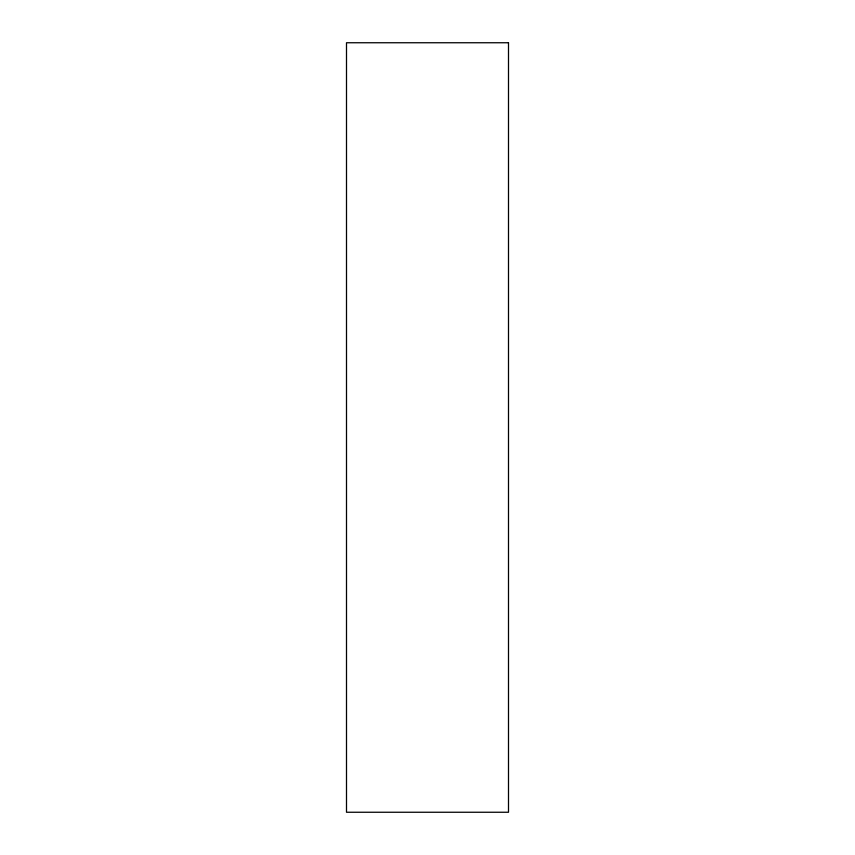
<?xml version="1.0" encoding="UTF-8"?>
<svg xmlns="http://www.w3.org/2000/svg" width="855" height="855" viewBox="0 0 855 855"><rect width="100%" height="100%" fill="white"/><g stroke="black" fill="none" stroke-linecap="round" stroke-linejoin="round"><path stroke-width="1.28" d="M508.501 42.75L346.499 42.75L346.499 812.25L508.501 812.25L508.501 42.75"/></g></svg>
